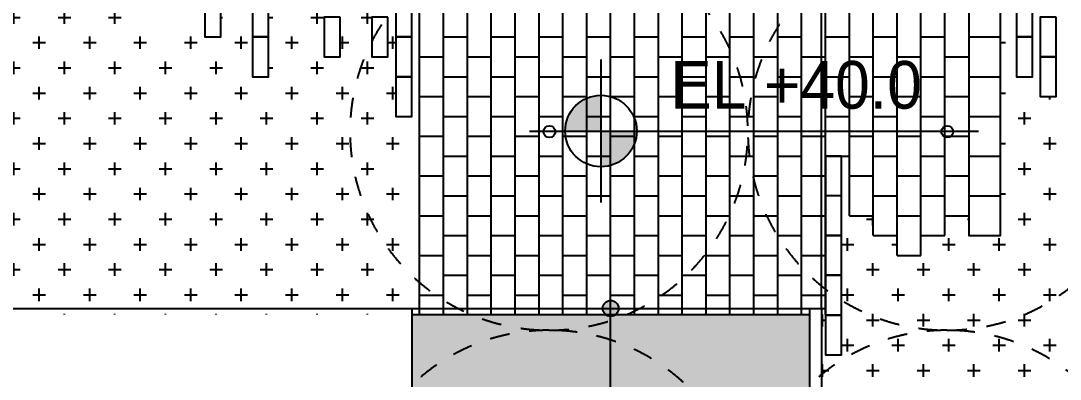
# Model space of a CAD drawing. Header units: millimetres. Extents: x -58335 to 291665, y -66693 to 213307.
# Drawn here: x 176841 to 189904, y 89788 to 94301 of the extents above; entities that cross this region are included whole.
import ezdxf

# ---------------------------------------------------------------- set-up
doc = ezdxf.new("R2010")
doc.units = ezdxf.units.MM
doc.header["$LTSCALE"] = 1000
doc.linetypes.add('X-SITE$0$Dashed', pattern=[10, 5, -5])
for name, color, linetype in [('X-SITE$0$# 레벨계획 PLOT', 212, 'Continuous'), ('X-SITE$0$-MY-hatch', 254, 'Continuous'), ('X-SITE$0$-MY-계획선', 253, 'Continuous'), ('X-SITE$0$-MY-녹지', 254, 'Continuous'), ('X-SITE$0$-MY-보조선', 253, 'Continuous'), ('X-SITE$0$-MY-포장선', 254, 'Continuous'), ('X-SITE$0$A-SYM-LEVEL', 7, 'Continuous'), ('X-SITE$0$A-TEXT-NOTE', 7, 'Continuous')]:
    doc.layers.add(name, color=color, linetype=linetype)
doc.layers.add('X-SITE$0$1. 지열-천공', color=1, linetype='Continuous', plot=False)
doc.layers.add('X-SITE$0$NOPLOT', color=193, linetype='Continuous', plot=False)
doc.styles.add('X-SITE$0$Gtx', font='')
doc.styles.get('X-SITE$0$Gtx').set_extended_font_data('Dotum')
pattern_1 = [(0, (-29382.5, 14650.24), (317.5, 317.5), [158.75, -476.25]), (90, (-29303.13, 14570.87), (-317.5, 317.5), [158.75, -476.25])]
pattern_2 = [(90, (157271.07, 105496.97), (-300, 2e-14), []), (180, (157271.07, 105496.97), (-300, -300), [300, -300])]

# ---------------------------------------------------------------- blocks, each defined once
blk = doc.blocks.new('X-SITE$0$A$Cf6841d34')
blk.add_lwpolyline([(100, 0), (-100, 0), (-100, 500), (100, 500)], close=True)
blk = doc.blocks.new('X-SITE$0$240910_L-1F')
at = {"layer": 'X-SITE$0$-MY-hatch'}
h = blk.add_hatch(dxfattribs=at)
h.set_pattern_fill('AR-B816', color=256, scale=1.476378, angle=90, style=2)
h.set_pattern_definition(pattern_2)
edge = h.paths.add_edge_path()
edge.add_line((152321, 58880), (158771, 58880))
edge.add_line((158771, 58880), (158771, 61230))
edge.add_line((158771, 61230), (157871, 61230))
edge.add_line((157871, 61230), (157871, 61450))
edge.add_line((157871, 61450), (157871, 62080))
edge.add_line((157871, 62080), (157581, 62080))
edge.add_line((157581, 62080), (157371, 62080))
edge.add_line((157371, 62080), (157371, 105255))
edge.add_line((157371, 105255), (152371, 105255))
edge.add_line((152371, 105255), (152371, 58880))
h = blk.add_hatch(dxfattribs=at)
h.set_pattern_fill('AR-B816', color=256, scale=1.476378, angle=90, style=2)
h.set_pattern_definition(pattern_2)
edge = h.paths.add_edge_path()
edge.add_line((152321, 58880), (158771, 58880))
edge.add_line((158771, 58880), (158771, 61230))
edge.add_line((158771, 61230), (157871, 61230))
edge.add_line((157871, 61230), (157871, 61450))
edge.add_line((157871, 61450), (157871, 62080))
edge.add_line((157871, 62080), (157581, 62080))
edge.add_line((157581, 62080), (157371, 62080))
edge.add_line((157371, 62080), (157371, 105255))
edge.add_line((157371, 105255), (152371, 105255))
edge.add_line((152371, 105255), (152371, 58880))
at = {"layer": 'X-SITE$0$-MY-녹지'}
h = blk.add_hatch(dxfattribs=at)
h.set_pattern_fill('CROSS', color=256, scale=50, style=2)
h.set_pattern_definition(pattern_1)
h.paths.add_polyline_path([(147671, 116997), (147971, 116997), (147971, 117247), (148271, 117247), (148271, 121555), (144838, 121555), (144441, 117615), (147671, 117615)])
edge = h.paths.add_edge_path()
edge.add_arc((489686, 88930), 346415, 176.6513, 177.28649)
edge.add_line((143659, 105330), (147671, 105330))
edge.add_line((147671, 105330), (147671, 109165))
edge.add_line((147671, 109165), (143863, 109165))
h = blk.add_hatch(dxfattribs=at)
h.set_pattern_fill('CROSS', color=256, scale=50, style=2)
h.set_pattern_definition(pattern_1)
h.paths.add_polyline_path([(147671, 116997), (147971, 116997), (147971, 117247), (148271, 117247), (148271, 121555), (144838, 121555), (144441, 117615), (147671, 117615)])
edge = h.paths.add_edge_path()
edge.add_arc((489686, 88930), 346415, 176.6513, 177.28649)
edge.add_line((143659, 105330), (147671, 105330))
edge.add_line((147671, 105330), (147671, 109165))
edge.add_line((147671, 109165), (143863, 109165))
h = blk.add_hatch(dxfattribs=at)
h.set_pattern_fill('CROSS', color=256, scale=50, style=2)
h.set_pattern_definition(pattern_1)
h.paths.add_polyline_path([(167485, 99980), (172932, 109997), (171671, 109997), (171671, 110247), (171371, 110247), (171371, 110497), (171271, 110497), (171271, 109497), (171071, 109497), (171071, 109747), (170971, 109747), (170971, 108747), (170771, 108747), (170771, 109997), (170471, 109997), (170471, 110247), (170371, 110247), (170371, 109247), (170171, 109247), (170171, 110497), (169871, 110497), (169871, 110247), (169771, 110247), (169771, 109247), (169571, 109247), (169571, 109997), (169471, 109997), (169471, 108997), (169271, 108997), (169271, 109747), (169171, 109747), (169171, 108747), (168971, 108747), (168971, 110497), (168871, 110497), (168871, 109497), (168671, 109497), (168671, 110247), (168571, 110247), (168571, 109247), (168371, 109247), (168371, 110497), (168271, 110497), (168271, 109497), (168071, 109497), (168071, 110747), (167971, 110747), (167971, 108747), (167771, 108747), (167771, 110497), (167671, 110497), (167671, 109497), (167471, 109497), (167471, 110747), (167371, 110747), (167371, 109747), (167171, 109747), (167171, 110497), (167071, 110497), (167071, 109497), (166871, 109497), (166871, 111247), (166771, 111247), (166771, 109747), (166571, 109747), (166571, 111497), (166471, 111497), (166471, 109497), (166271, 109497), (166271, 111247), (166171, 111247), (166171, 109247), (165971, 109247), (165971, 110497), (165871, 110497), (165871, 108997), (165671, 108997), (165671, 109247), (165371, 109247), (165371, 108497), (165071, 108497), (165071, 108747), (164771, 108747), (164771, 108497), (164471, 108497), (164471, 110247), (164371, 110247), (164371, 109247), (164171, 109247), (164171, 110497), (164071, 110497), (164071, 109497), (163871, 109497), (163871, 110747), (163771, 110747), (163771, 110247), (163571, 110247), (163571, 110997), (163471, 110997), (163471, 109997), (163271, 109997), (163271, 110247), (163169, 110247), (163169, 109247), (162971, 109247), (162971, 110997), (162871, 110997), (162871, 109997), (162671, 109997), (162671, 110247), (162571, 110247), (162571, 109247), (162371, 109247), (162371, 109997), (162271, 109997), (162271, 108997), (162071, 108997), (162071, 110247), (161971, 110247), (161971, 108747), (161771, 108747), (161771, 109997), (161671, 109997), (161671, 108497), (161471, 108497), (161471, 110247), (161371, 110247), (161371, 108247), (161171, 108247), (161171, 109997), (161071, 109997), (161071, 108997), (160871, 108997), (160871, 109747), (160771, 109747), (160771, 107747), (160571, 107747), (160571, 109997), (160471, 109997), (160471, 107997), (160271, 107997), (160271, 109247), (160171, 109247), (160171, 108247), (159971, 108247), (159971, 109497), (159671, 109497), (159671, 109247), (159771, 109247), (159771, 106247), (159371, 106247), (159371, 106497), (159071, 106497), (159071, 106247), (158771, 106247), (158771, 105997), (158471, 105997), (158471, 106247), (158171, 106247), (158171, 106497), (157771, 106497), (157771, 104747), (157571, 104747), (157571, 105255), (157521, 105255), (157521, 99629), (165586, 99629), (165753, 99936)])
h = blk.add_hatch(dxfattribs=at)
h.set_pattern_fill('CROSS', color=256, scale=50, style=2)
h.set_pattern_definition(pattern_1)
h.paths.add_polyline_path([(167485, 99980), (172932, 109997), (171671, 109997), (171671, 110247), (171371, 110247), (171371, 110497), (171271, 110497), (171271, 109497), (171071, 109497), (171071, 109747), (170971, 109747), (170971, 108747), (170771, 108747), (170771, 109997), (170471, 109997), (170471, 110247), (170371, 110247), (170371, 109247), (170171, 109247), (170171, 110497), (169871, 110497), (169871, 110247), (169771, 110247), (169771, 109247), (169571, 109247), (169571, 109997), (169471, 109997), (169471, 108997), (169271, 108997), (169271, 109747), (169171, 109747), (169171, 108747), (168971, 108747), (168971, 110497), (168871, 110497), (168871, 109497), (168671, 109497), (168671, 110247), (168571, 110247), (168571, 109247), (168371, 109247), (168371, 110497), (168271, 110497), (168271, 109497), (168071, 109497), (168071, 110747), (167971, 110747), (167971, 108747), (167771, 108747), (167771, 110497), (167671, 110497), (167671, 109497), (167471, 109497), (167471, 110747), (167371, 110747), (167371, 109747), (167171, 109747), (167171, 110497), (167071, 110497), (167071, 109497), (166871, 109497), (166871, 111247), (166771, 111247), (166771, 109747), (166571, 109747), (166571, 111497), (166471, 111497), (166471, 109497), (166271, 109497), (166271, 111247), (166171, 111247), (166171, 109247), (165971, 109247), (165971, 110497), (165871, 110497), (165871, 108997), (165671, 108997), (165671, 109247), (165371, 109247), (165371, 108497), (165071, 108497), (165071, 108747), (164771, 108747), (164771, 108497), (164471, 108497), (164471, 110247), (164371, 110247), (164371, 109247), (164171, 109247), (164171, 110497), (164071, 110497), (164071, 109497), (163871, 109497), (163871, 110747), (163771, 110747), (163771, 110247), (163571, 110247), (163571, 110997), (163471, 110997), (163471, 109997), (163271, 109997), (163271, 110247), (163169, 110247), (163169, 109247), (162971, 109247), (162971, 110997), (162871, 110997), (162871, 109997), (162671, 109997), (162671, 110247), (162571, 110247), (162571, 109247), (162371, 109247), (162371, 109997), (162271, 109997), (162271, 108997), (162071, 108997), (162071, 110247), (161971, 110247), (161971, 108747), (161771, 108747), (161771, 109997), (161671, 109997), (161671, 108497), (161471, 108497), (161471, 110247), (161371, 110247), (161371, 108247), (161171, 108247), (161171, 109997), (161071, 109997), (161071, 108997), (160871, 108997), (160871, 109747), (160771, 109747), (160771, 107747), (160571, 107747), (160571, 109997), (160471, 109997), (160471, 107997), (160271, 107997), (160271, 109247), (160171, 109247), (160171, 108247), (159971, 108247), (159971, 109497), (159671, 109497), (159671, 109247), (159771, 109247), (159771, 106247), (159371, 106247), (159371, 106497), (159071, 106497), (159071, 106247), (158771, 106247), (158771, 105997), (158471, 105997), (158471, 106247), (158171, 106247), (158171, 106497), (157771, 106497), (157771, 104747), (157571, 104747), (157571, 105255), (157521, 105255), (157521, 99629), (165586, 99629), (165753, 99936)])
h = blk.add_hatch(dxfattribs=at)
h.set_pattern_fill('CROSS', color=256, scale=50, style=2)
h.set_pattern_definition(pattern_1)
h.paths.add_polyline_path([(152371, 105255), (152371, 109247), (152371, 109247), (152371, 107747), (152171, 107747), (152171, 109497), (152071, 109497), (152071, 108497), (151871, 108497), (151871, 110247), (151771, 110247), (151771, 109247), (151571, 109247), (151571, 109997), (151471, 109997), (151471, 108497), (151271, 108497), (151271, 110247), (151171, 110247), (151171, 109247), (150971, 109247), (150971, 110997), (150871, 110997), (150871, 108997), (150671, 108997), (150671, 110747), (150571, 110747), (150571, 108247), (150371, 108247), (150371, 110997), (150271, 110997), (150271, 108997), (150071, 108997), (150071, 110747), (149971, 110747), (149971, 108747), (149771, 108747), (149771, 110997), (149671, 110997), (149671, 109497), (149471, 109497), (149471, 110247), (149371, 110247), (149371, 108747), (149171, 108747), (149171, 110497), (149071, 110497), (149071, 108997), (148871, 108997), (148871, 110747), (148771, 110747), (148771, 109247), (148571, 109247), (148571, 110497), (148471, 110497), (148471, 108997), (148271, 108997), (148271, 110747), (148171, 110747), (148171, 109247), (147971, 109247), (147971, 110497), (147871, 110497), (147871, 108997), (147671, 108997), (147671, 105255)])
h = blk.add_hatch(dxfattribs=at)
h.set_pattern_fill('CROSS', color=256, scale=50, style=2)
h.set_pattern_definition(pattern_1)
h.paths.add_polyline_path([(152371, 105255), (152371, 109247), (152371, 109247), (152371, 107747), (152171, 107747), (152171, 109497), (152071, 109497), (152071, 108497), (151871, 108497), (151871, 110247), (151771, 110247), (151771, 109247), (151571, 109247), (151571, 109997), (151471, 109997), (151471, 108497), (151271, 108497), (151271, 110247), (151171, 110247), (151171, 109247), (150971, 109247), (150971, 110997), (150871, 110997), (150871, 108997), (150671, 108997), (150671, 110747), (150571, 110747), (150571, 108247), (150371, 108247), (150371, 110997), (150271, 110997), (150271, 108997), (150071, 108997), (150071, 110747), (149971, 110747), (149971, 108747), (149771, 108747), (149771, 110997), (149671, 110997), (149671, 109497), (149471, 109497), (149471, 110247), (149371, 110247), (149371, 108747), (149171, 108747), (149171, 110497), (149071, 110497), (149071, 108997), (148871, 108997), (148871, 110747), (148771, 110747), (148771, 109247), (148571, 109247), (148571, 110497), (148471, 110497), (148471, 108997), (148271, 108997), (148271, 110747), (148171, 110747), (148171, 109247), (147971, 109247), (147971, 110497), (147871, 110497), (147871, 108997), (147671, 108997), (147671, 105255)])
at = {"layer": 'X-SITE$0$# 레벨계획 PLOT'}
for p, q in [((157521, 105330), (157521, 168255)), ((157521, 105330), (157521, 168255)), ((152371, 105330), (157371, 105330)), ((152371, 105330), (157371, 105330))]:
    blk.add_line(p, q, dxfattribs=at)
at = {"layer": 'X-SITE$0$-MY-계획선'}
blk.add_line((157371, 105330), (157371, 93563), dxfattribs=at)
blk.add_line((157371, 105330), (157371, 93563), dxfattribs=at)
for points in [[(159771, 109247), (159371, 109247), (159371, 106247), (159771, 106247)], [(159771, 109247), (159371, 109247), (159371, 106247), (159771, 106247)], [(157571, 107247), (157571, 104747), (157771, 104747), (157771, 107247)], [(157571, 107247), (157571, 104747), (157771, 104747), (157771, 107247)]]:
    blk.add_lwpolyline(points, close=True, dxfattribs=at)
at = {"layer": 'X-SITE$0$-MY-보조선'}
for p, q in [((157521, 105330), (157521, 93592)), ((157521, 105330), (157521, 93592)), ((152371, 105255), (157371, 105255)), ((152371, 105255), (157371, 105255))]:
    blk.add_line(p, q, dxfattribs=at)
at = {"layer": 'X-SITE$0$-MY-포장선'}
for p, q in [((152471, 105255), (152471, 121555)), ((152471, 105255), (152471, 121555)), ((157871, 106497), (157871, 120497)), ((157871, 106497), (157871, 120497)), ((158171, 106247), (158171, 120497)), ((158171, 106247), (158171, 120497)), ((158471, 105997), (158471, 120497)), ((158471, 105997), (158471, 120497)), ((157571, 105255), (157571, 120247)), ((157571, 105255), (157571, 120247)), ((156671, 105255), (156671, 119997)), ((156671, 105255), (156671, 119997)), ((156971, 105255), (156971, 119997)), ((156971, 105255), (156971, 119997)), ((157271, 105255), (157271, 119997)), ((157271, 105255), (157271, 119997)), ((156371, 105255), (156371, 119747)), ((156371, 105255), (156371, 119747)), ((158771, 105997), (158771, 117497)), ((158771, 105997), (158771, 117497)), ((155771, 105255), (155771, 117247)), ((155771, 105255), (155771, 117247)), ((159071, 106247), (159071, 116997)), ((159071, 106247), (159071, 116997)), ((155171, 105255), (155171, 116747)), ((155171, 105255), (155171, 116747)), ((155471, 105255), (155471, 116497)), ((155471, 105255), (155471, 116497)), ((152771, 105255), (152771, 116247)), ((152771, 105255), (152771, 116247)), ((153071, 105255), (153071, 116247)), ((153071, 105255), (153071, 116247)), ((153371, 105255), (153371, 116247)), ((153371, 105255), (153371, 116247)), ((153671, 105255), (153671, 116247)), ((153671, 105255), (153671, 116247)), ((153971, 105255), (153971, 116247)), ((153971, 105255), (153971, 116247)), ((154271, 105255), (154271, 116247)), ((154271, 105255), (154271, 116247)), ((154571, 105255), (154571, 116247)), ((154571, 105255), (154571, 116247)), ((154871, 105255), (154871, 116247)), ((154871, 105255), (154871, 116247)), ((156071, 105255), (156071, 115747)), ((156071, 105255), (156071, 115747)), ((157371, 105330), (157571, 105330)), ((157371, 105330), (157571, 105330))]:
    blk.add_line(p, q, dxfattribs=at)
for points in [[(152771, 108747), (153071, 108747)], [(152771, 108747), (153071, 108747)], [(153371, 108747), (153671, 108747)], [(153371, 108747), (153671, 108747)], [(153971, 108747), (154271, 108747)], [(153971, 108747), (154271, 108747)], [(154571, 108747), (154871, 108747)], [(154571, 108747), (154871, 108747)], [(155171, 108747), (155471, 108747)], [(155171, 108747), (155471, 108747)], [(155771, 108747), (156071, 108747)], [(155771, 108747), (156071, 108747)], [(156371, 108747), (156671, 108747)], [(156371, 108747), (156671, 108747)], [(156971, 108747), (157271, 108747)], [(156971, 108747), (157271, 108747)], [(157571, 108747), (157871, 108747)], [(157571, 108747), (157871, 108747)], [(158171, 108747), (158471, 108747)], [(158171, 108747), (158471, 108747)], [(158771, 108747), (159071, 108747)], [(158771, 108747), (159071, 108747)], [(159371, 108747), (159771, 108747)], [(159371, 108747), (159771, 108747)], [(152471, 108497), (152771, 108497)], [(152471, 108497), (152771, 108497)], [(153071, 108497), (153371, 108497)], [(153071, 108497), (153371, 108497)], [(153671, 108497), (153971, 108497)], [(153671, 108497), (153971, 108497)], [(154271, 108497), (154571, 108497)], [(154271, 108497), (154571, 108497)], [(154871, 108497), (155171, 108497)], [(154871, 108497), (155171, 108497)], [(155471, 108497), (155771, 108497)], [(155471, 108497), (155771, 108497)], [(156071, 108497), (156371, 108497)], [(156071, 108497), (156371, 108497)], [(156671, 108497), (156971, 108497)], [(156671, 108497), (156971, 108497)], [(157271, 108497), (157571, 108497)], [(157271, 108497), (157571, 108497)], [(157871, 108497), (158171, 108497)], [(157871, 108497), (158171, 108497)], [(158471, 108497), (158771, 108497)], [(158471, 108497), (158771, 108497)], [(159071, 108497), (159371, 108497)], [(159071, 108497), (159371, 108497)], [(152771, 108247), (153071, 108247)], [(152771, 108247), (153071, 108247)], [(153371, 108247), (153671, 108247)], [(153371, 108247), (153671, 108247)], [(153971, 108247), (154271, 108247)], [(153971, 108247), (154271, 108247)], [(154571, 108247), (154871, 108247)], [(154571, 108247), (154871, 108247)], [(155171, 108247), (155471, 108247)], [(155171, 108247), (155471, 108247)], [(155771, 108247), (156071, 108247)], [(155771, 108247), (156071, 108247)], [(156371, 108247), (156671, 108247)], [(156371, 108247), (156671, 108247)], [(156971, 108247), (157271, 108247)], [(156971, 108247), (157271, 108247)], [(157571, 108247), (157871, 108247)], [(157571, 108247), (157871, 108247)], [(158171, 108247), (158471, 108247)], [(158171, 108247), (158471, 108247)], [(158771, 108247), (159071, 108247)], [(158771, 108247), (159071, 108247)], [(159371, 108247), (159771, 108247)], [(159371, 108247), (159771, 108247)], [(152471, 107997), (152771, 107997)], [(152471, 107997), (152771, 107997)], [(153071, 107997), (153371, 107997)], [(153071, 107997), (153371, 107997)], [(153671, 107997), (153971, 107997)], [(153671, 107997), (153971, 107997)], [(154271, 107997), (154571, 107997)], [(154271, 107997), (154571, 107997)], [(154871, 107997), (155171, 107997)], [(154871, 107997), (155171, 107997)], [(155471, 107997), (155771, 107997)], [(155471, 107997), (155771, 107997)], [(156071, 107997), (156371, 107997)], [(156071, 107997), (156371, 107997)], [(156671, 107997), (156971, 107997)], [(156671, 107997), (156971, 107997)], [(157271, 107997), (157571, 107997)], [(157271, 107997), (157571, 107997)], [(157871, 107997), (158171, 107997)], [(157871, 107997), (158171, 107997)], [(158471, 107997), (158771, 107997)], [(158471, 107997), (158771, 107997)], [(159071, 107997), (159371, 107997)], [(159071, 107997), (159371, 107997)], [(152771, 107747), (153071, 107747)], [(152771, 107747), (153071, 107747)], [(153371, 107747), (153671, 107747)], [(153371, 107747), (153671, 107747)], [(153971, 107747), (154271, 107747)], [(153971, 107747), (154271, 107747)], [(154571, 107747), (154871, 107747)], [(154571, 107747), (154871, 107747)], [(155171, 107747), (155471, 107747)], [(155171, 107747), (155471, 107747)], [(155771, 107747), (156071, 107747)], [(155771, 107747), (156071, 107747)], [(156371, 107747), (156671, 107747)], [(156371, 107747), (156671, 107747)], [(156971, 107747), (157271, 107747)], [(156971, 107747), (157271, 107747)], [(157571, 107747), (157871, 107747)], [(157571, 107747), (157871, 107747)], [(158171, 107747), (158471, 107747)], [(158171, 107747), (158471, 107747)], [(158771, 107747), (159071, 107747)], [(158771, 107747), (159071, 107747)], [(159371, 107747), (159771, 107747)], [(159371, 107747), (159771, 107747)], [(152471, 107497), (152771, 107497)], [(152471, 107497), (152771, 107497)], [(153071, 107497), (153371, 107497)], [(153071, 107497), (153371, 107497)], [(153671, 107497), (153971, 107497)], [(153671, 107497), (153971, 107497)], [(154271, 107497), (154571, 107497)], [(154271, 107497), (154571, 107497)], [(154871, 107497), (155171, 107497)], [(154871, 107497), (155171, 107497)], [(155471, 107497), (155771, 107497)], [(155471, 107497), (155771, 107497)], [(156071, 107497), (156371, 107497)], [(156071, 107497), (156371, 107497)], [(156671, 107497), (156971, 107497)], [(156671, 107497), (156971, 107497)], [(157271, 107497), (157571, 107497)], [(157271, 107497), (157571, 107497)], [(157871, 107497), (158171, 107497)], [(157871, 107497), (158171, 107497)], [(158471, 107497), (158771, 107497)], [(158471, 107497), (158771, 107497)], [(159071, 107497), (159371, 107497)], [(159071, 107497), (159371, 107497)], [(152771, 107247), (153071, 107247)], [(152771, 107247), (153071, 107247)], [(153371, 107247), (153671, 107247)], [(153371, 107247), (153671, 107247)], [(153971, 107247), (154271, 107247)], [(153971, 107247), (154271, 107247)], [(154571, 107247), (154871, 107247)], [(154571, 107247), (154871, 107247)], [(155171, 107247), (155471, 107247)], [(155171, 107247), (155471, 107247)], [(155771, 107247), (156071, 107247)], [(155771, 107247), (156071, 107247)], [(156371, 107247), (156671, 107247)], [(156371, 107247), (156671, 107247)], [(156971, 107247), (157271, 107247)], [(156971, 107247), (157271, 107247)], [(157571, 107247), (157871, 107247)], [(157571, 107247), (157871, 107247)], [(158171, 107247), (158471, 107247)], [(158171, 107247), (158471, 107247)], [(158771, 107247), (159071, 107247)], [(158771, 107247), (159071, 107247)], [(159371, 107247), (159771, 107247)], [(159371, 107247), (159771, 107247)], [(152471, 106997), (152771, 106997)], [(152471, 106997), (152771, 106997)], [(153071, 106997), (153371, 106997)], [(153071, 106997), (153371, 106997)], [(153671, 106997), (153971, 106997)], [(153671, 106997), (153971, 106997)], [(154271, 106997), (154571, 106997)], [(154271, 106997), (154571, 106997)], [(154871, 106997), (155171, 106997)], [(154871, 106997), (155171, 106997)], [(155471, 106997), (155771, 106997)], [(155471, 106997), (155771, 106997)], [(156071, 106997), (156371, 106997)], [(156071, 106997), (156371, 106997)], [(156671, 106997), (156971, 106997)], [(156671, 106997), (156971, 106997)], [(157271, 106997), (157571, 106997)], [(157271, 106997), (157571, 106997)], [(157871, 106997), (158171, 106997)], [(157871, 106997), (158171, 106997)], [(158471, 106997), (158771, 106997)], [(158471, 106997), (158771, 106997)], [(159071, 106997), (159371, 106997)], [(159071, 106997), (159371, 106997)], [(152771, 106747), (153071, 106747)], [(152771, 106747), (153071, 106747)], [(153371, 106747), (153671, 106747)], [(153371, 106747), (153671, 106747)], [(153971, 106747), (154271, 106747)], [(153971, 106747), (154271, 106747)], [(154571, 106747), (154871, 106747)], [(154571, 106747), (154871, 106747)], [(155171, 106747), (155471, 106747)], [(155171, 106747), (155471, 106747)], [(155771, 106747), (156071, 106747)], [(155771, 106747), (156071, 106747)], [(156371, 106747), (156671, 106747)], [(156371, 106747), (156671, 106747)], [(156971, 106747), (157271, 106747)], [(156971, 106747), (157271, 106747)], [(158171, 106747), (158471, 106747)], [(158171, 106747), (158471, 106747)], [(158771, 106747), (159071, 106747)], [(158771, 106747), (159071, 106747)], [(159371, 106747), (159771, 106747)], [(159371, 106747), (159771, 106747)], [(152471, 106497), (152771, 106497)], [(152471, 106497), (152771, 106497)], [(153071, 106497), (153371, 106497)], [(153071, 106497), (153371, 106497)], [(153671, 106497), (153971, 106497)], [(153671, 106497), (153971, 106497)], [(154271, 106497), (154571, 106497)], [(154271, 106497), (154571, 106497)], [(154871, 106497), (155171, 106497)], [(154871, 106497), (155171, 106497)], [(155471, 106497), (155771, 106497)], [(155471, 106497), (155771, 106497)], [(156071, 106497), (156371, 106497)], [(156071, 106497), (156371, 106497)], [(156671, 106497), (156971, 106497)], [(156671, 106497), (156971, 106497)], [(157271, 106497), (157571, 106497)], [(157271, 106497), (157571, 106497)], [(157871, 106497), (158171, 106497)], [(157871, 106497), (158171, 106497)], [(158471, 106497), (158771, 106497)], [(158471, 106497), (158771, 106497)], [(159071, 106497), (159371, 106497)], [(159071, 106497), (159371, 106497)], [(152771, 106247), (153071, 106247)], [(152771, 106247), (153071, 106247)], [(153371, 106247), (153671, 106247)], [(153371, 106247), (153671, 106247)], [(153971, 106247), (154271, 106247)], [(153971, 106247), (154271, 106247)], [(154571, 106247), (154871, 106247)], [(154571, 106247), (154871, 106247)], [(155171, 106247), (155471, 106247)], [(155171, 106247), (155471, 106247)], [(155771, 106247), (156071, 106247)], [(155771, 106247), (156071, 106247)], [(156371, 106247), (156671, 106247)], [(156371, 106247), (156671, 106247)], [(156971, 106247), (157271, 106247)], [(156971, 106247), (157271, 106247)], [(158171, 106247), (158471, 106247)], [(158171, 106247), (158471, 106247)], [(158771, 106247), (159071, 106247)], [(158771, 106247), (159071, 106247)], [(159371, 106247), (159771, 106247)], [(159371, 106247), (159771, 106247)], [(152471, 105997), (152771, 105997)], [(152471, 105997), (152771, 105997)], [(153071, 105997), (153371, 105997)], [(153071, 105997), (153371, 105997)], [(153671, 105997), (153971, 105997)], [(153671, 105997), (153971, 105997)], [(154271, 105997), (154571, 105997)], [(154271, 105997), (154571, 105997)], [(154871, 105997), (155171, 105997)], [(154871, 105997), (155171, 105997)], [(155471, 105997), (155771, 105997)], [(155471, 105997), (155771, 105997)], [(156071, 105997), (156371, 105997)], [(156071, 105997), (156371, 105997)], [(156671, 105997), (156971, 105997)], [(156671, 105997), (156971, 105997)], [(157271, 105997), (157571, 105997)], [(157271, 105997), (157571, 105997)], [(158471, 105997), (158771, 105997)], [(158471, 105997), (158771, 105997)], [(152771, 105747), (153071, 105747)], [(152771, 105747), (153071, 105747)], [(153371, 105747), (153671, 105747)], [(153371, 105747), (153671, 105747)], [(153971, 105747), (154271, 105747)], [(153971, 105747), (154271, 105747)], [(154571, 105747), (154871, 105747)], [(154571, 105747), (154871, 105747)], [(155171, 105747), (155471, 105747)], [(155171, 105747), (155471, 105747)], [(155771, 105747), (156071, 105747)], [(155771, 105747), (156071, 105747)], [(156371, 105747), (156671, 105747)], [(156371, 105747), (156671, 105747)], [(156971, 105747), (157271, 105747)], [(156971, 105747), (157271, 105747)], [(152471, 105497), (152771, 105497)], [(152471, 105497), (152771, 105497)], [(153071, 105497), (153371, 105497)], [(153071, 105497), (153371, 105497)], [(153671, 105497), (153971, 105497)], [(153671, 105497), (153971, 105497)], [(154271, 105497), (154571, 105497)], [(154271, 105497), (154571, 105497)], [(154871, 105497), (155171, 105497)], [(154871, 105497), (155171, 105497)], [(155471, 105497), (155771, 105497)], [(155471, 105497), (155771, 105497)], [(156071, 105497), (156371, 105497)], [(156071, 105497), (156371, 105497)], [(156671, 105497), (156971, 105497)], [(156671, 105497), (156971, 105497)], [(157271, 105497), (157571, 105497)], [(157271, 105497), (157571, 105497)]]:
    blk.add_lwpolyline(points, dxfattribs=at)
at = {"layer": 'X-SITE$0$-MY-포장선', "xscale": -1, "rotation": 180}
for p in [(149871, 109247), (149871, 109247), (150471, 109247), (150471, 109247), (152271, 109247), (152271, 109247), (160071, 109247), (160071, 109247), (151371, 108997), (151371, 108997), (151971, 108997), (151971, 108997), (160371, 108997), (160371, 108997), (150471, 108747), (150471, 108747), (152271, 108747), (152271, 108747), (160071, 108747), (160071, 108747), (160371, 108497), (160371, 108497), (152271, 108247), (152271, 108247), (157671, 106747), (157671, 106747), (157671, 106247), (157671, 106247), (157671, 105747), (157671, 105747), (157671, 105247), (157671, 105247)]:
    blk.add_blockref('X-SITE$0$A$Cf6841d34', p, dxfattribs=at)
blk = doc.blocks.new('X-SITE$0$천공')
at = {"layer": 'X-SITE$0$1. 지열-천공', "linetype": 'X-SITE$0$Dashed', "ltscale": 0.05}
blk.add_lwpolyline([(-2500, 0, -1), (2500, 0, -1), (-2500, 0)], format="xyb", dxfattribs=at)
at = {"layer": 'X-SITE$0$1. 지열-천공', "ltscale": 10}
blk.add_circle((0, -6), 75, dxfattribs=at)
blk = doc.blocks.new('X-SITE$0$지열천공')
at = {"layer": 'X-SITE$0$1. 지열-천공', "rotation": 89.99999999999999}
for p in [(133125, -55700, 0), (138125, -55700, 0), (133125, -60700, 0), (138125, -60700, 0)]:
    blk.add_blockref('X-SITE$0$천공', p, dxfattribs=at)
blk = doc.blocks.new('X-SITE$0$sym_level')
at = {"layer": 'X-SITE$0$A-SYM-LEVEL'}
h = blk.add_hatch(color=256, dxfattribs=at)
h.paths.add_polyline_path([(0, 450, 0.414214), (-450, 0), (0, 0)])
h.paths.add_polyline_path([(450, 0), (0, 0), (0, -450, 0.414214)])
blk.add_line((0, 900), (0, -900), dxfattribs=at)
blk.add_circle((0, 0), 450, dxfattribs=at)

msp = doc.modelspace()

# ---------------------------------------------------------------- hatches: boundary and pattern name
at = {"layer": 'X-SITE$0$# 레벨계획 PLOT'}
h = msp.add_hatch(color=256, dxfattribs=at)
h.dxf.hatch_style = 1
edge = h.paths.add_edge_path()
edge.add_arc((184253.6, 90680), 100, 0, 360)

# ---------------------------------------------------------------- linework, layer by layer
msp.add_line((184253.6, 83480), (184253.6, 90680), dxfattribs=at)
msp.add_circle((184253.6, 90680), 100, dxfattribs=at)
at = {"layer": 'X-SITE$0$A-SYM-LEVEL'}
msp.add_line((183232.1, 92913), (188874.6, 92913), dxfattribs=at)
at = {"layer": 'X-SITE$0$NOPLOT'}
msp.add_lwpolyline([(174178, 106743.3, 0.0027012), (173847.4, 103015), (177053.6, 103015), (177053.6, 94415), (173239.2, 94415, 0.0026992), (173042, 90680), (181753.6, 90680), (181753.6, 28305), (144153.6, 28305), (144153.6, 76505), (135603.6, 76505), (135603.6, 34455), (49503.6, 34455), (49503.6, 77155), (91703.6, 77155), (91703.6, 149455), (177803.6, 149455), (177803.6, 106755), (174179.2, 106755)], format="xyb", dxfattribs=at)

# ---------------------------------------------------------------- block references
msp.add_blockref('X-SITE$0$240910_L-1F', (29382.5, -14650.2))
at = {"layer": 'X-SITE$0$1. 지열-천공'}
msp.add_blockref('X-SITE$0$지열천공', (50353.6, 148605), dxfattribs=at)
at = {"layer": 'X-SITE$0$A-SYM-LEVEL'}
msp.add_blockref('X-SITE$0$sym_level', (184132.1, 92913), dxfattribs=at)

# ---------------------------------------------------------------- texts
at = {"layer": 'X-SITE$0$A-TEXT-NOTE', "color": 1, "style": 'X-SITE$0$Gtx'}
msp.add_text('EL +40.0', height=600, dxfattribs=at).set_placement((185001, 93194.4))

doc.saveas('drawing.dxf')
